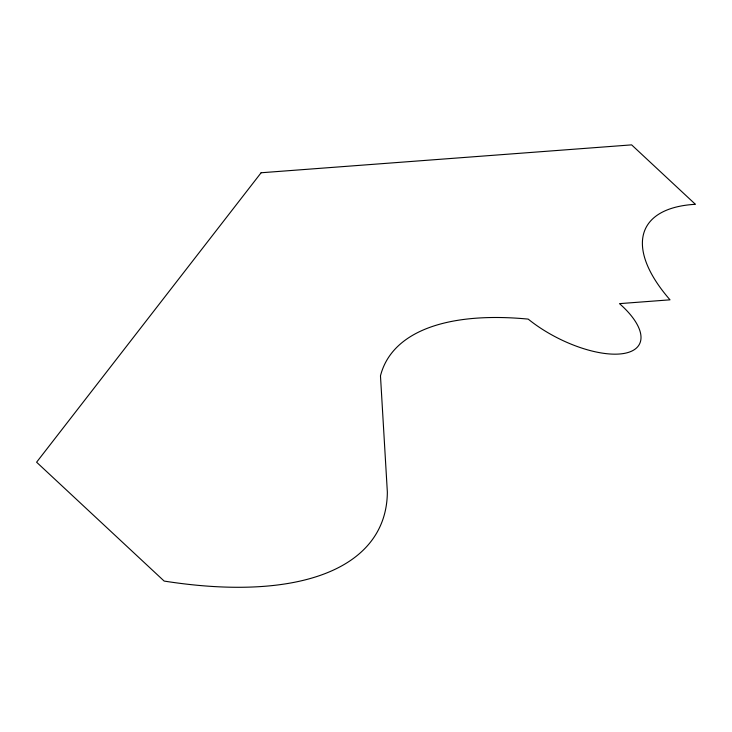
<?xml version="1.0" encoding="UTF-8"?>
<svg xmlns="http://www.w3.org/2000/svg" width="732" height="732" viewBox="0 0 732 732"><rect width="100%" height="100%" fill="white"/><g stroke="black" fill="none" stroke-linecap="round" stroke-linejoin="round"><path stroke-width="1.1" d="M261.114 172.761L36.6 462.212L164.151 581.071A434.305 181.481 26.9 0 0 387.347 492.023L380.475 375.855A341.679 142.777 26.9 0 1 528.202 319.106A75.762 31.659 26.9 0 0 623.746 353.492A75.762 31.659 26.9 0 0 619.492 303.634L670.018 299.827A177.51 74.179 26.9 0 1 695.4 204.301L631.625 144.872L261.114 172.761"/></g></svg>
